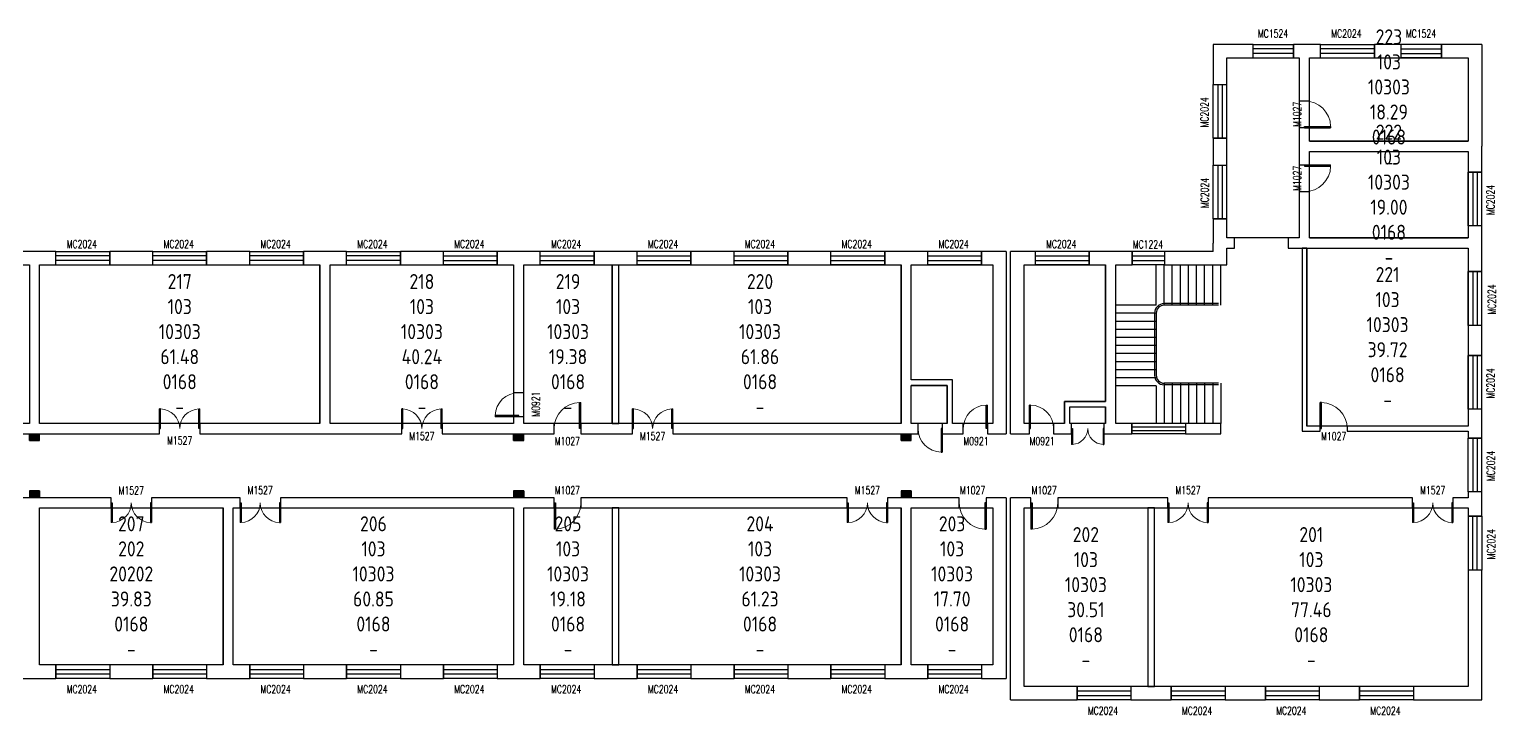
# Model space of a CAD drawing. Extents: x 250012 to 340609, y 151591 to 182043.
# Drawn here: x 286111 to 340609, y 151591 to 177080 of the extents above; entities that cross this region are included whole.
import ezdxf

# ---------------------------------------------------------------- set-up
doc = ezdxf.new("R2010")
doc.units = 0
doc.header["$LTSCALE"] = 1000
doc.header["$MEASUREMENT"] = 0
for name, color, linetype in [('body', 30, 'Continuous'), ('RM', 4, 'Continuous'), ('RM$', 5, 'Continuous'), ('RM$TXT', 5, 'Continuous')]:
    doc.layers.add(name, color=color, linetype=linetype)
doc.layers.get('0').freeze()
doc.styles.add('_TCH_WINDOW', font='SIMPLEX', dxfattribs={"height": 3.5, "bigfont": 'GBCBIG'})
doc.styles.add('HZ', font='gbenor.shx', dxfattribs={"bigfont": 'hztxt.shx'})

# ---------------------------------------------------------------- blocks, each defined once
blk = doc.blocks.new('$TCHSYS$WIN2D')
for p, q in [((-0.5, 0.5), (0.5, 0.5)), ((-0.5, 0.5), (-0.5, -0.5)), ((0.5, 0.5), (0.5, -0.5)), ((0.5, 0.167), (-0.5, 0.167)), ((0.5, -0.167), (-0.5, -0.167)), ((-0.5, -0.5), (0.5, -0.5))]:
    blk.add_line(p, q)
blk = doc.blocks.new('$DorLib2D$00000002')
for p, q in [((-0.5, 0), (-0.5, 0.4875)), ((-0.475, 0.4875), (-0.5, 0.4875)), ((-0.475, 0), (-0.475, 0.4875)), ((0.475, 0), (0.475, 0.4875)), ((0.475, 0.4875), (0.5, 0.4875)), ((0.5, 0), (0.5, 0.4875)), ((-0.5, 0), (-0.475, 0)), ((0.5, 0), (0.475, 0))]:
    blk.add_line(p, q)
at = {"lineweight": 13}
for centre, start, end in [((-0.4875, 0), 0, 88.53072), ((0.4875, 0), 91.46928, 180)]:
    blk.add_arc(centre, 0.4875, start, end, dxfattribs=at)
blk = doc.blocks.new('$DorLib2D$00000001')
for p, q in [((0.45, 0.975), (0.5, 0.975)), ((0.45, 0), (0.45, 0.975)), ((0.5, 0), (0.5, 0.975)), ((0.5, 0), (0.45, 0))]:
    blk.add_line(p, q)
at = {"lineweight": 13}
blk.add_arc((0.475, 0), 0.975, 91.4693, 180, dxfattribs=at)

msp = doc.modelspace()

# ---------------------------------------------------------------- hatches: boundary and pattern name
at = {"layer": 'body'}
for points in [[(286491, 161789), (286491, 162039), (286111, 162039), (286111, 161789)], [(304491, 161789), (304491, 162039), (304111, 162039), (304111, 161789)], [(318891, 161789), (318891, 162039), (318511, 162039), (318511, 161789)], [(286111, 159910), (286111, 159659), (286491, 159659), (286491, 159910)], [(304111, 159910), (304111, 159659), (304491, 159659), (304491, 159910)], [(318511, 159910), (318511, 159659), (318891, 159659), (318891, 159910)]]:
    msp.add_hatch(color=30, dxfattribs=at).paths.add_polyline_path(points)

# ---------------------------------------------------------------- linework, layer by layer
at = {"layer": 'body', "color": 30}
for p, q in [((331601, 176519), (330111, 176519)), ((330111, 176519), (330111, 175029)), ((331601, 176019), (331601, 176519)), ((333501, 176519), (333101, 176519)), ((333101, 176519), (333101, 176019)), ((334101, 176519), (333501, 176519)), ((334101, 176019), (334101, 176519)), ((337101, 176519), (336101, 176519)), ((336101, 176519), (336101, 176019)), ((337101, 176019), (337101, 176519)), ((340091, 176519), (338601, 176519)), ((338601, 176519), (338601, 176019)), ((340091, 176519), (340091, 172729)), ((330611, 176019), (331601, 176019)), ((330611, 175029), (330611, 176019)), ((333101, 176019), (333311, 176019)), ((333311, 176019), (333311, 174419)), ((333691, 174419), (333691, 176019)), ((333691, 176019), (334101, 176019)), ((336101, 176019), (337101, 176019)), ((338601, 176019), (339591, 176019)), ((339591, 176019), (339591, 172919)), ((330111, 175029), (330611, 175029)), ((333311, 174419), (333691, 174419)), ((333691, 173419), (333311, 173419)), ((333311, 173419), (333311, 172729)), ((333691, 172919), (333691, 173419)), ((330611, 173029), (330111, 173029)), ((330111, 173029), (330111, 172029)), ((330611, 172029), (330611, 173029)), ((333691, 172919), (339591, 172919)), ((333311, 172729), (333311, 172039)), ((333691, 172039), (333691, 172539)), ((333691, 172539), (339591, 172539)), ((339591, 172539), (339591, 171769)), ((340091, 171769), (340091, 172729)), ((330111, 172029), (330611, 172029)), ((333311, 172039), (333691, 172039)), ((339591, 171769), (340091, 171769)), ((333691, 171039), (333311, 171039)), ((333311, 171039), (333311, 169319)), ((333691, 169319), (333691, 171039)), ((330611, 170029), (330111, 170029)), ((330111, 170029), (330111, 169129)), ((330611, 169319), (330611, 170029)), ((340091, 169769), (339591, 169769)), ((339591, 169769), (339591, 169319)), ((340091, 169129), (340091, 169769)), ((330111, 168819), (330111, 169129)), ((330901, 169319), (330611, 169319)), ((330901, 168939), (330901, 169319)), ((333311, 169319), (332901, 169319)), ((332901, 169319), (332901, 168939)), ((333691, 169319), (339591, 169319)), ((340091, 168069), (340091, 169129)), ((286301, 168819), (285501, 168819)), ((287101, 168819), (286301, 168819)), ((287101, 168319), (287101, 168819)), ((290701, 168819), (289101, 168819)), ((289101, 168819), (289101, 168319)), ((290701, 168319), (290701, 168819)), ((294301, 168819), (292701, 168819)), ((292701, 168819), (292701, 168319)), ((294301, 168319), (294301, 168819)), ((297101, 168819), (296301, 168819)), ((296301, 168819), (296301, 168319)), ((297901, 168819), (297101, 168819)), ((297901, 168319), (297901, 168819)), ((301501, 168819), (299901, 168819)), ((299901, 168819), (299901, 168319)), ((301501, 168319), (301501, 168819)), ((304301, 168819), (303501, 168819)), ((303501, 168819), (303501, 168319)), ((305101, 168819), (304301, 168819)), ((305101, 168319), (305101, 168819)), ((308701, 168819), (307101, 168819)), ((307101, 168819), (307101, 168319)), ((308701, 168319), (308701, 168819)), ((312301, 168819), (310701, 168819)), ((310701, 168819), (310701, 168319)), ((312301, 168319), (312301, 168819)), ((315901, 168819), (314301, 168819)), ((314301, 168819), (314301, 168319)), ((315901, 168319), (315901, 168819)), ((318701, 168819), (317901, 168819)), ((317901, 168819), (317901, 168319)), ((319501, 168819), (318701, 168819)), ((319501, 168319), (319501, 168819)), ((322421, 168819), (321501, 168819)), ((321501, 168819), (321501, 168319)), ((322421, 168819), (322421, 162039)), ((322581, 162039), (322581, 168819)), ((323501, 168819), (322581, 168819)), ((323501, 168319), (323501, 168819)), ((326301, 168819), (325501, 168819)), ((325501, 168819), (325501, 168319)), ((327101, 168819), (326301, 168819)), ((327101, 168319), (327101, 168819)), ((330111, 168819), (328301, 168819)), ((328301, 168819), (328301, 168319)), ((330611, 168319), (330611, 168939)), ((330611, 168939), (330901, 168939)), ((332901, 168939), (333501, 168939)), ((333411, 168939), (333411, 162139)), ((333591, 168939), (333411, 168939)), ((333501, 168939), (339591, 168939)), ((333591, 168939), (333591, 162319)), ((339591, 168939), (339591, 168069)), ((286491, 162669), (286491, 168319)), ((286491, 168319), (287101, 168319)), ((289101, 168319), (290701, 168319)), ((292701, 168319), (294301, 168319)), ((296301, 168319), (296911, 168319)), ((296911, 162419), (296911, 168319)), ((297291, 168319), (297901, 168319)), ((297291, 162419), (297291, 168319)), ((299901, 168319), (301501, 168319)), ((303501, 168319), (304111, 168319)), ((304111, 168319), (304111, 163569)), ((304491, 168319), (305101, 168319)), ((304491, 163569), (304491, 168319)), ((307101, 168319), (308701, 168319)), ((307776, 162419), (307776, 168319)), ((307776, 168319), (308026, 168319)), ((308026, 162419), (308026, 168319)), ((310701, 168319), (312301, 168319)), ((314301, 168319), (315901, 168319)), ((317901, 168319), (318511, 168319)), ((318511, 163939), (318511, 168319)), ((318891, 168319), (319501, 168319)), ((318891, 164039), (318891, 168319)), ((321501, 168319), (321921, 168319)), ((321921, 168319), (321921, 162419)), ((323081, 162419), (323081, 168319)), ((323081, 168319), (323501, 168319)), ((325501, 168319), (326111, 168319)), ((326111, 163239), (326111, 168319)), ((326491, 168319), (327101, 168319)), ((326491, 163139), (326491, 168319)), ((327991, 166819), (327991, 168319)), ((328291, 166819), (328291, 168319)), ((328301, 168319), (330611, 168319)), ((328591, 166819), (328591, 168319)), ((328891, 166819), (328891, 168319)), ((329191, 166819), (329191, 168319)), ((329491, 166819), (329491, 168319)), ((329791, 166819), (329791, 168319)), ((330091, 166819), (330091, 168319)), ((330391, 166819), (330391, 168319)), ((339591, 168069), (340091, 168069)), ((327991, 166819), (326491, 166819)), ((330311, 166879), (328291, 166879)), ((330311, 166819), (328291, 166819)), ((327991, 166519), (326491, 166519)), ((327991, 166219), (326491, 166219)), ((327931, 166519), (327931, 164219)), ((327991, 166519), (327991, 164219)), ((327991, 165919), (326491, 165919)), ((339591, 166069), (339591, 164949)), ((340091, 166069), (339591, 166069)), ((340091, 164949), (340091, 166069)), ((327991, 165619), (326491, 165619)), ((327991, 165319), (326491, 165319)), ((327991, 165019), (326491, 165019)), ((327991, 164719), (326491, 164719)), ((339591, 164949), (340091, 164949)), ((327991, 164419), (326491, 164419)), ((327991, 164119), (326491, 164119)), ((304111, 163569), (304491, 163569)), ((318511, 162419), (318511, 163939)), ((320417, 164039), (318891, 164039)), ((318891, 162419), (318891, 163839)), ((320217, 163839), (318891, 163839)), ((320217, 162419), (320217, 163839)), ((320417, 162419), (320417, 164039)), ((327991, 163819), (326491, 163819)), ((327991, 163819), (327991, 162419)), ((330311, 163919), (328291, 163919)), ((328291, 163919), (328291, 162419)), ((330311, 163859), (328291, 163859)), ((328591, 163919), (328591, 162419)), ((328891, 163919), (328891, 162419)), ((329191, 163919), (329191, 162419)), ((329491, 163919), (329491, 162419)), ((329791, 163919), (329791, 162419)), ((330091, 163919), (330091, 162419)), ((330391, 163919), (330391, 162419)), ((324584, 162419), (324584, 163239)), ((324584, 163239), (326111, 163239)), ((324784, 162419), (324784, 163039)), ((324784, 163039), (326111, 163039)), ((326111, 162419), (326111, 163039)), ((326491, 162419), (326491, 163139)), ((286491, 162419), (286491, 162669)), ((290951, 162419), (286491, 162419)), ((290951, 162039), (290951, 162419)), ((296911, 162419), (292451, 162419)), ((292451, 162419), (292451, 162039)), ((299951, 162419), (297291, 162419)), ((299951, 162039), (299951, 162419)), ((304111, 162419), (301451, 162419)), ((301451, 162419), (301451, 162039)), ((304491, 162669), (304111, 162669)), ((304111, 162669), (304111, 162419)), ((304491, 162419), (304491, 162669)), ((305611, 162419), (304491, 162419)), ((305611, 162039), (305611, 162419)), ((308526, 162419), (306611, 162419)), ((306611, 162419), (306611, 162039)), ((307776, 162419), (308026, 162419)), ((308526, 162039), (308526, 162419)), ((318511, 162419), (310026, 162419)), ((310026, 162419), (310026, 162039)), ((319142, 162419), (318891, 162419)), ((319142, 162039), (319142, 162419)), ((320217, 162419), (320042, 162419)), ((320042, 162419), (320042, 162039)), ((320821, 162419), (320417, 162419)), ((320821, 162039), (320821, 162419)), ((321921, 162419), (321721, 162419)), ((321721, 162419), (321721, 162039)), ((323281, 162419), (323081, 162419)), ((323281, 162039), (323281, 162419)), ((324584, 162419), (324181, 162419)), ((324181, 162419), (324181, 162039)), ((324847, 162419), (324784, 162419)), ((324847, 162039), (324847, 162419)), ((326111, 162419), (326047, 162419)), ((326047, 162419), (326047, 162039)), ((327083, 162419), (326491, 162419)), ((327083, 162039), (327083, 162419)), ((330391, 162419), (329083, 162419)), ((329083, 162419), (329083, 162039)), ((330391, 162039), (330391, 162419)), ((340091, 162949), (339591, 162949)), ((339591, 162949), (339591, 162319)), ((340091, 162229), (340091, 162949)), ((285091, 162039), (286301, 162039)), ((286111, 161789), (286111, 162039)), ((286111, 162039), (286491, 162039)), ((286301, 162039), (290951, 162039)), ((286491, 161789), (286491, 162039)), ((292451, 162039), (297101, 162039)), ((297101, 162039), (299951, 162039)), ((301451, 162039), (304301, 162039)), ((304111, 161789), (304111, 162039)), ((304111, 162039), (304491, 162039)), ((304301, 162039), (305611, 162039)), ((304491, 161789), (304491, 162039)), ((306611, 162039), (308526, 162039)), ((310026, 162039), (318701, 162039)), ((318511, 161789), (318511, 162039)), ((318511, 162039), (318891, 162039)), ((318701, 162039), (319142, 162039)), ((318891, 161789), (318891, 162039)), ((320042, 162039), (320317, 162039)), ((320317, 162039), (320821, 162039)), ((321721, 162039), (322421, 162039)), ((322581, 162039), (323281, 162039)), ((324181, 162039), (324684, 162039)), ((324684, 162039), (324847, 162039)), ((326047, 162039), (326301, 162039)), ((326301, 162039), (327083, 162039)), ((329083, 162039), (330391, 162039)), ((333411, 162139), (334091, 162139)), ((334091, 162319), (333591, 162319)), ((334091, 162139), (334091, 162319)), ((339591, 162319), (335091, 162319)), ((335091, 162319), (335091, 162139)), ((335091, 162139), (339591, 162139)), ((339591, 162139), (339591, 161879)), ((339591, 161879), (340091, 161879)), ((340091, 161879), (340091, 162229)), ((286111, 161789), (286491, 161789)), ((304111, 161789), (304491, 161789)), ((318511, 161789), (318891, 161789)), ((286111, 159910), (286111, 159659)), ((286491, 159910), (286111, 159910)), ((286491, 159910), (286491, 159659)), ((304111, 159910), (304111, 159659)), ((304491, 159910), (304111, 159910)), ((304491, 159910), (304491, 159659)), ((318511, 159910), (318511, 159659)), ((318891, 159910), (318511, 159910)), ((318891, 159910), (318891, 159659)), ((340091, 159879), (339591, 159879)), ((339591, 159879), (339591, 159659)), ((340091, 159469), (340091, 159879)), ((286301, 159659), (285111, 159659)), ((286491, 159659), (286111, 159659)), ((289151, 159659), (286301, 159659)), ((286491, 158979), (286491, 159279)), ((286491, 159279), (289151, 159279)), ((289151, 159279), (289151, 159659)), ((293501, 159659), (290651, 159659)), ((290651, 159659), (290651, 159279)), ((290651, 159279), (293311, 159279)), ((293311, 153439), (293311, 159279)), ((293941, 159659), (293501, 159659)), ((293691, 153439), (293691, 159279)), ((293691, 159279), (293941, 159279)), ((293941, 159279), (293941, 159659)), ((304301, 159659), (295441, 159659)), ((295441, 159659), (295441, 159279)), ((295441, 159279), (304111, 159279)), ((304491, 159659), (304111, 159659)), ((304111, 159279), (304111, 158979)), ((305611, 159659), (304301, 159659)), ((304491, 158979), (304491, 159279)), ((304491, 159279), (305611, 159279)), ((305611, 159279), (305611, 159659)), ((316511, 159659), (306611, 159659)), ((306611, 159659), (306611, 159279)), ((306611, 159279), (316511, 159279)), ((307776, 159279), (307776, 158979)), ((308026, 159279), (307776, 159279)), ((308026, 158979), (308026, 159279)), ((316511, 159279), (316511, 159659)), ((318701, 159659), (318011, 159659)), ((318011, 159659), (318011, 159279)), ((318011, 159279), (318511, 159279)), ((318891, 159659), (318511, 159659)), ((318511, 153439), (318511, 159279)), ((320671, 159659), (318701, 159659)), ((318891, 153439), (318891, 159279)), ((318891, 159279), (320671, 159279)), ((320671, 159279), (320671, 159659)), ((322421, 159659), (321671, 159659)), ((321671, 159659), (321671, 159279)), ((321671, 159279), (321921, 159279)), ((321921, 159279), (321921, 153439)), ((322421, 159659), (322421, 152939)), ((322581, 152139), (322581, 159659)), ((323331, 159659), (322581, 159659)), ((323081, 152639), (323081, 159279)), ((323081, 159279), (323331, 159279)), ((323331, 159279), (323331, 159659)), ((328426, 159659), (324331, 159659)), ((324331, 159659), (324331, 159279)), ((324331, 159279), (328426, 159279)), ((327676, 159279), (327676, 159029)), ((327926, 159279), (327676, 159279)), ((327926, 159029), (327926, 159279)), ((328426, 159279), (328426, 159659)), ((337521, 159659), (329926, 159659)), ((329926, 159659), (329926, 159279)), ((329926, 159279), (337521, 159279)), ((337521, 159279), (337521, 159659)), ((339591, 159659), (339021, 159659)), ((339021, 159659), (339021, 159279)), ((339021, 159279), (339591, 159279)), ((339591, 159279), (339591, 158969)), ((340091, 158969), (340091, 159469)), ((286491, 153439), (286491, 158979)), ((304111, 158979), (304111, 153439)), ((304491, 153439), (304491, 158979)), ((307776, 158979), (307776, 153439)), ((308026, 153439), (308026, 158979)), ((327676, 159029), (327676, 152639)), ((327926, 152639), (327926, 159029)), ((339591, 158969), (340091, 158969)), ((340091, 156969), (339591, 156969)), ((339591, 156969), (339591, 152639)), ((340091, 152139), (340091, 156969)), ((287101, 153439), (286491, 153439)), ((287101, 152939), (287101, 153439)), ((290701, 153439), (289101, 153439)), ((289101, 153439), (289101, 152939)), ((290701, 152939), (290701, 153439)), ((293311, 153439), (292701, 153439)), ((292701, 153439), (292701, 152939)), ((294301, 153439), (293691, 153439)), ((294301, 152939), (294301, 153439)), ((297901, 153439), (296301, 153439)), ((296301, 153439), (296301, 152939)), ((297901, 152939), (297901, 153439)), ((301501, 153439), (299901, 153439)), ((299901, 153439), (299901, 152939)), ((301501, 152939), (301501, 153439)), ((304111, 153439), (303501, 153439)), ((303501, 153439), (303501, 152939)), ((305101, 153439), (304491, 153439)), ((305101, 152939), (305101, 153439)), ((307901, 153439), (307101, 153439)), ((307101, 153439), (307101, 152939)), ((307776, 153439), (308026, 153439)), ((308701, 153439), (307901, 153439)), ((308701, 152939), (308701, 153439)), ((312301, 153439), (310701, 153439)), ((310701, 153439), (310701, 152939)), ((312301, 152939), (312301, 153439)), ((315901, 153439), (314301, 153439)), ((314301, 153439), (314301, 152939)), ((315901, 152939), (315901, 153439)), ((318511, 153439), (317901, 153439)), ((317901, 153439), (317901, 152939)), ((319501, 153439), (318891, 153439)), ((319501, 152939), (319501, 153439)), ((321921, 153439), (321501, 153439)), ((321501, 153439), (321501, 152939)), ((285501, 152939), (286301, 152939)), ((286301, 152939), (287101, 152939)), ((289101, 152939), (290701, 152939)), ((292701, 152939), (293501, 152939)), ((293501, 152939), (294301, 152939)), ((296301, 152939), (297901, 152939)), ((299901, 152939), (301501, 152939)), ((303501, 152939), (304301, 152939)), ((304301, 152939), (305101, 152939)), ((307101, 152939), (307776, 152939)), ((307776, 152939), (307776, 152939)), ((307776, 152939), (308026, 152939)), ((308026, 152939), (308701, 152939)), ((308026, 152939), (308026, 152939)), ((310701, 152939), (312301, 152939)), ((314301, 152939), (315901, 152939)), ((317901, 152939), (318701, 152939)), ((318701, 152939), (319501, 152939)), ((321501, 152939), (322421, 152939)), ((325051, 152639), (323081, 152639)), ((325051, 152139), (325051, 152639)), ((328551, 152639), (327051, 152639)), ((327051, 152639), (327051, 152139)), ((327676, 152639), (327926, 152639)), ((328551, 152139), (328551, 152639)), ((332051, 152639), (330551, 152639)), ((330551, 152639), (330551, 152139)), ((332051, 152139), (332051, 152639)), ((335551, 152639), (334051, 152639)), ((334051, 152639), (334051, 152139)), ((335551, 152139), (335551, 152639)), ((339591, 152639), (337551, 152639)), ((337551, 152639), (337551, 152139)), ((322581, 152139), (325051, 152139)), ((327051, 152139), (328551, 152139)), ((330551, 152139), (332051, 152139)), ((334051, 152139), (335551, 152139)), ((337551, 152139), (340091, 152139))]:
    msp.add_line(p, q, dxfattribs=at)
for centre, radius, start, end in [((328291, 166519), 360, 90, 180), ((328291, 166519), 300, 90, 180), ((328291, 164219), 360, 180, 270), ((328291, 164219), 300, 180, 270)]:
    msp.add_arc(centre, radius, start, end, dxfattribs=at)
at = {"layer": 'RM'}
for points in [[(330611, 176019), (333311, 176019), (333311, 169319), (330611, 169319)], [(318891, 168319), (321921, 168319), (321921, 162419), (320417, 162419), (320417, 164039), (318891, 164039)], [(323081, 168319), (326111, 168319), (326111, 163239), (324584, 163239), (324584, 162419), (323081, 162419)], [(318891, 163839), (320217, 163839), (320217, 162419), (318891, 162419)], [(324784, 163039), (326111, 163039), (326111, 162419), (324784, 162419)]]:
    msp.add_lwpolyline(points, close=True, dxfattribs=at)
at = {"layer": 'RM$'}
for points in [[(333691, 176019), (339591, 176019), (339591, 172919), (333691, 172919)], [(333691, 172539), (339591, 172539), (339591, 169319), (333691, 169319)], [(333591, 168939), (339591, 168939), (339591, 162319), (333591, 162319)], [(282891, 168319), (286111, 168319), (286111, 162419), (282891, 162419)], [(286491, 168319), (296911, 168319), (296911, 162419), (286491, 162419)], [(297291, 168319), (304111, 168319), (304111, 162419), (297291, 162419)], [(304491, 168319), (307776, 168319), (307776, 162419), (304491, 162419)], [(308026, 168319), (318511, 168319), (318511, 162419), (308026, 162419)], [(286491, 159279), (293311, 159279), (293311, 153439), (286491, 153439)], [(293691, 159279), (304111, 159279), (304111, 153439), (293691, 153439)], [(304491, 159279), (307776, 159279), (307776, 153439), (304491, 153439)], [(308026, 159279), (318511, 159279), (318511, 153439), (308026, 153439)], [(318891, 159279), (321921, 159279), (321921, 153439), (318891, 153439)], [(323081, 159279), (327676, 159279), (327676, 152639), (323081, 152639)], [(327926, 159279), (339591, 159279), (339591, 152639), (327926, 152639)]]:
    msp.add_lwpolyline(points, close=True, dxfattribs=at)

# ---------------------------------------------------------------- block references
at = {"layer": 'body', "color": 30}
ref = msp.add_blockref('$TCHSYS$WIN2D', (332351, 176269), dxfattribs=dict(at, xscale=1500, yscale=-500, zscale=1500))
ref.add_attrib('A', 'MC1524', (331771, 176771), dxfattribs={"layer": '0', "height": 297.5, "style": '_TCH_WINDOW', "width": 0.705882})
ref = msp.add_blockref('$TCHSYS$WIN2D', (335101, 176269), dxfattribs=dict(at, xscale=2000, yscale=-500, zscale=2000, rotation=359.9999999999997))
ref.add_attrib('A', 'MC2024', (334501, 176771), dxfattribs={"layer": '0', "height": 297.5, "style": '_TCH_WINDOW', "width": 0.705882})
ref = msp.add_blockref('$TCHSYS$WIN2D', (337851, 176269), dxfattribs=dict(at, xscale=-1500, yscale=-500, zscale=-1500, rotation=359.9999999999997))
ref.add_attrib('A', 'MC1524', (337271, 176771), dxfattribs={"layer": '0', "height": 297.5, "style": '_TCH_WINDOW', "width": 0.705882})
ref = msp.add_blockref('$TCHSYS$WIN2D', (330361, 174029), dxfattribs=dict(at, xscale=2000, yscale=500, zscale=2000, rotation=90))
ref.add_attrib('A', 'MC2024', (329939, 173429), dxfattribs={"layer": '0', "height": 297.5, "rotation": 90, "style": '_TCH_WINDOW', "width": 0.705882})
ref = msp.add_blockref('$DorLib2D$00000001', (333501, 173919), dxfattribs=dict(at, xscale=-1000, yscale=-1000, zscale=-1000, rotation=89.99999999999815))
ref.add_attrib('A', 'M1027', (333374, 173449), dxfattribs={"layer": '0', "height": 297.5, "rotation": 90, "style": '_TCH_WINDOW', "width": 0.705882})
ref = msp.add_blockref('$TCHSYS$WIN2D', (330361, 171029), dxfattribs=dict(at, xscale=2000, yscale=500, zscale=2000, rotation=90))
ref.add_attrib('A', 'MC2024', (329943, 170429), dxfattribs={"layer": '0', "height": 297.5, "rotation": 90, "style": '_TCH_WINDOW', "width": 0.705882})
ref = msp.add_blockref('$DorLib2D$00000001', (333501, 171539), dxfattribs=dict(at, xscale=1000, yscale=-1000, zscale=1000, rotation=90.00000000000185))
ref.add_attrib('A', 'M1027', (333374, 171069), dxfattribs={"layer": '0', "height": 297.5, "rotation": 90, "style": '_TCH_WINDOW', "width": 0.705882})
ref = msp.add_blockref('$TCHSYS$WIN2D', (339841, 170769), dxfattribs=dict(at, xscale=-2000, yscale=500, zscale=-2000, rotation=270))
ref.add_attrib('A', 'MC2024', (340569, 170169), dxfattribs={"layer": '0', "height": 297.5, "rotation": 90, "style": '_TCH_WINDOW', "width": 0.705882})
ref = msp.add_blockref('$TCHSYS$WIN2D', (288101, 168569), dxfattribs=dict(at, xscale=2000, yscale=-500, zscale=2000))
ref.add_attrib('A', 'MC2024', (287501, 168946), dxfattribs={"layer": '0', "height": 297.5, "style": '_TCH_WINDOW', "width": 0.705882})
ref = msp.add_blockref('$TCHSYS$WIN2D', (291701, 168569), dxfattribs=dict(at, xscale=2000, yscale=-500, zscale=2000))
ref.add_attrib('A', 'MC2024', (291101, 168946), dxfattribs={"layer": '0', "height": 297.5, "style": '_TCH_WINDOW', "width": 0.705882})
ref = msp.add_blockref('$TCHSYS$WIN2D', (295301, 168569), dxfattribs=dict(at, xscale=2000, yscale=-500, zscale=2000))
ref.add_attrib('A', 'MC2024', (294701, 168946), dxfattribs={"layer": '0', "height": 297.5, "style": '_TCH_WINDOW', "width": 0.705882})
ref = msp.add_blockref('$TCHSYS$WIN2D', (298901, 168569), dxfattribs=dict(at, xscale=2000, yscale=-500, zscale=2000))
ref.add_attrib('A', 'MC2024', (298301, 168946), dxfattribs={"layer": '0', "height": 297.5, "style": '_TCH_WINDOW', "width": 0.705882})
ref = msp.add_blockref('$TCHSYS$WIN2D', (302501, 168569), dxfattribs=dict(at, xscale=-2000, yscale=-500, zscale=-2000))
ref.add_attrib('A', 'MC2024', (301901, 168946), dxfattribs={"layer": '0', "height": 297.5, "style": '_TCH_WINDOW', "width": 0.705882})
ref = msp.add_blockref('$TCHSYS$WIN2D', (306101, 168569), dxfattribs=dict(at, xscale=-2000, yscale=-500, zscale=-2000))
ref.add_attrib('A', 'MC2024', (305501, 168946), dxfattribs={"layer": '0', "height": 297.5, "style": '_TCH_WINDOW', "width": 0.705882})
ref = msp.add_blockref('$TCHSYS$WIN2D', (309701, 168569), dxfattribs=dict(at, xscale=-2000, yscale=-500, zscale=-2000))
ref.add_attrib('A', 'MC2024', (309101, 168946), dxfattribs={"layer": '0', "height": 297.5, "style": '_TCH_WINDOW', "width": 0.705882})
ref = msp.add_blockref('$TCHSYS$WIN2D', (313301, 168569), dxfattribs=dict(at, xscale=-2000, yscale=-500, zscale=-2000))
ref.add_attrib('A', 'MC2024', (312701, 168946), dxfattribs={"layer": '0', "height": 297.5, "style": '_TCH_WINDOW', "width": 0.705882})
ref = msp.add_blockref('$TCHSYS$WIN2D', (316901, 168569), dxfattribs=dict(at, xscale=-2000, yscale=-500, zscale=-2000))
ref.add_attrib('A', 'MC2024', (316301, 168946), dxfattribs={"layer": '0', "height": 297.5, "style": '_TCH_WINDOW', "width": 0.705882})
ref = msp.add_blockref('$TCHSYS$WIN2D', (320501, 168569), dxfattribs=dict(at, xscale=-2000, yscale=-500, zscale=-2000))
ref.add_attrib('A', 'MC2024', (319901, 168946), dxfattribs={"layer": '0', "height": 297.5, "style": '_TCH_WINDOW', "width": 0.705882})
ref = msp.add_blockref('$TCHSYS$WIN2D', (324501, 168569), dxfattribs=dict(at, xscale=-2000, yscale=-500, zscale=-2000))
ref.add_attrib('A', 'MC2024', (323901, 168946), dxfattribs={"layer": '0', "height": 297.5, "style": '_TCH_WINDOW', "width": 0.705882})
ref = msp.add_blockref('$TCHSYS$WIN2D', (327701, 168569), dxfattribs=dict(at, xscale=-1200, yscale=500, zscale=-1200))
ref.add_attrib('A', 'MC1224', (327121, 168933), dxfattribs={"layer": '0', "height": 297.5, "style": '_TCH_WINDOW', "width": 0.705882})
ref = msp.add_blockref('$TCHSYS$WIN2D', (339841, 167069), dxfattribs=dict(at, xscale=-2000, yscale=500, zscale=-2000, rotation=270))
ref.add_attrib('A', 'MC2024', (340609, 166469), dxfattribs={"layer": '0', "height": 297.5, "rotation": 90, "style": '_TCH_WINDOW', "width": 0.705882})
ref = msp.add_blockref('$TCHSYS$WIN2D', (339841, 163949), dxfattribs=dict(at, xscale=-2000, yscale=500, zscale=-2000, rotation=270))
ref.add_attrib('A', 'MC2024', (340571, 163349), dxfattribs={"layer": '0', "height": 297.5, "rotation": 90, "style": '_TCH_WINDOW', "width": 0.705882})
ref = msp.add_blockref('$DorLib2D$00000001', (304301, 163119), dxfattribs=dict(at, xscale=-900, yscale=900, zscale=-900, rotation=90))
ref.add_attrib('A', 'M0921', (305081, 162674), dxfattribs={"layer": '0', "height": 297.5, "rotation": 90, "style": '_TCH_WINDOW', "width": 0.705882})
ref = msp.add_blockref('$DorLib2D$00000002', (291701, 162229), dxfattribs=dict(at, xscale=-1500, yscale=1500, zscale=-1500))
ref.add_attrib('A', 'M1527', (291231, 161639), dxfattribs={"layer": '0', "height": 297.5, "style": '_TCH_WINDOW', "width": 0.705882})
ref = msp.add_blockref('$DorLib2D$00000002', (300701, 162229), dxfattribs=dict(at, xscale=-1500, yscale=1500, zscale=-1500))
ref.add_attrib('A', 'M1527', (300231, 161806), dxfattribs={"layer": '0', "height": 297.5, "style": '_TCH_WINDOW', "width": 0.705882})
ref = msp.add_blockref('$DorLib2D$00000001', (306111, 162229), dxfattribs=dict(at, xscale=1000, yscale=1000, zscale=1000))
ref.add_attrib('A', 'M1027', (305641, 161616), dxfattribs={"layer": '0', "height": 297.5, "style": '_TCH_WINDOW', "width": 0.705882})
ref = msp.add_blockref('$DorLib2D$00000002', (309276, 162229), dxfattribs=dict(at, xscale=-1500, yscale=1500, zscale=-1500))
ref.add_attrib('A', 'M1527', (308806, 161806), dxfattribs={"layer": '0', "height": 297.5, "style": '_TCH_WINDOW', "width": 0.705882})
ref = msp.add_blockref('$DorLib2D$00000001', (321271, 162229), dxfattribs=dict(at, xscale=900, yscale=900, zscale=900))
ref.add_attrib('A', 'M0921', (320826, 161616), dxfattribs={"layer": '0', "height": 297.5, "style": '_TCH_WINDOW', "width": 0.705882})
ref = msp.add_blockref('$DorLib2D$00000001', (323731, 162229), dxfattribs=dict(at, xscale=-900, yscale=900, zscale=-900))
ref.add_attrib('A', 'M0921', (323286, 161616), dxfattribs={"layer": '0', "height": 297.5, "style": '_TCH_WINDOW', "width": 0.705882})
ref = msp.add_blockref('$DorLib2D$00000001', (334591, 162229), dxfattribs=dict(at, xscale=-1000, yscale=1000, zscale=-1000))
ref.add_attrib('A', 'M1027', (334121, 161796), dxfattribs={"layer": '0', "height": 297.5, "style": '_TCH_WINDOW', "width": 0.705882})
for name, p, xscale, yscale, zscale in [('$TCHSYS$WIN2D', (328083, 162229), -2000, 380, -2000), ('$DorLib2D$00000001', (319592, 162229), 900, -900, 900), ('$DorLib2D$00000002', (325447, 162229), 1200, -1200, 1200)]:
    msp.add_blockref(name, p, dxfattribs=dict(at, xscale=xscale, yscale=yscale, zscale=zscale))
ref = msp.add_blockref('$TCHSYS$WIN2D', (339841, 160879), dxfattribs=dict(at, xscale=-2000, yscale=500, zscale=-2000, rotation=270))
ref.add_attrib('A', 'MC2024', (340577, 160279), dxfattribs={"layer": '0', "height": 297.5, "rotation": 90, "style": '_TCH_WINDOW', "width": 0.705882})
ref = msp.add_blockref('$DorLib2D$00000002', (289901, 159469), dxfattribs=dict(at, xscale=-1500, yscale=-1500, zscale=-1500))
ref.add_attrib('A', 'M1527', (289431, 159782), dxfattribs={"layer": '0', "height": 297.5, "style": '_TCH_WINDOW', "width": 0.705882})
ref = msp.add_blockref('$DorLib2D$00000002', (294691, 159469), dxfattribs=dict(at, xscale=1500, yscale=-1500, zscale=1500, rotation=359.9999999999996))
ref.add_attrib('A', 'M1527', (294221, 159786), dxfattribs={"layer": '0', "height": 297.5, "style": '_TCH_WINDOW', "width": 0.705882})
ref = msp.add_blockref('$DorLib2D$00000001', (306111, 159469), dxfattribs=dict(at, xscale=-1000, yscale=-1000, zscale=-1000))
ref.add_attrib('A', 'M1027', (305641, 159786), dxfattribs={"layer": '0', "height": 297.5, "style": '_TCH_WINDOW', "width": 0.705882})
ref = msp.add_blockref('$DorLib2D$00000002', (317261, 159469), dxfattribs=dict(at, xscale=-1500, yscale=-1500, zscale=-1500))
ref.add_attrib('A', 'M1527', (316791, 159786), dxfattribs={"layer": '0', "height": 297.5, "style": '_TCH_WINDOW', "width": 0.705882})
ref = msp.add_blockref('$DorLib2D$00000001', (321171, 159469), dxfattribs=dict(at, xscale=1000, yscale=-1000, zscale=1000))
ref.add_attrib('A', 'M1027', (320701, 159786), dxfattribs={"layer": '0', "height": 297.5, "style": '_TCH_WINDOW', "width": 0.705882})
ref = msp.add_blockref('$DorLib2D$00000001', (323831, 159469), dxfattribs=dict(at, xscale=-1000, yscale=-1000, zscale=-1000))
ref.add_attrib('A', 'M1027', (323361, 159786), dxfattribs={"layer": '0', "height": 297.5, "style": '_TCH_WINDOW', "width": 0.705882})
ref = msp.add_blockref('$DorLib2D$00000002', (329176, 159469), dxfattribs=dict(at, xscale=1500, yscale=-1500, zscale=1500))
ref.add_attrib('A', 'M1527', (328706, 159786), dxfattribs={"layer": '0', "height": 297.5, "style": '_TCH_WINDOW', "width": 0.705882})
ref = msp.add_blockref('$DorLib2D$00000002', (338271, 159469), dxfattribs=dict(at, xscale=-1500, yscale=-1500, zscale=-1500))
ref.add_attrib('A', 'M1527', (337801, 159786), dxfattribs={"layer": '0', "height": 297.5, "style": '_TCH_WINDOW', "width": 0.705882})
ref = msp.add_blockref('$TCHSYS$WIN2D', (339841, 157969), dxfattribs=dict(at, xscale=2000, yscale=500, zscale=2000, rotation=270))
ref.add_attrib('A', 'MC2024', (340586, 157369), dxfattribs={"layer": '0', "height": 297.5, "rotation": 90, "style": '_TCH_WINDOW', "width": 0.705882})
ref = msp.add_blockref('$TCHSYS$WIN2D', (288101, 153189), dxfattribs=dict(at, xscale=2000, yscale=-500, zscale=2000, rotation=180))
ref.add_attrib('A', 'MC2024', (287501, 152391), dxfattribs={"layer": '0', "height": 297.5, "style": '_TCH_WINDOW', "width": 0.705882})
ref = msp.add_blockref('$TCHSYS$WIN2D', (291701, 153189), dxfattribs=dict(at, xscale=2000, yscale=-500, zscale=2000, rotation=180))
ref.add_attrib('A', 'MC2024', (291101, 152391), dxfattribs={"layer": '0', "height": 297.5, "style": '_TCH_WINDOW', "width": 0.705882})
ref = msp.add_blockref('$TCHSYS$WIN2D', (295301, 153189), dxfattribs=dict(at, xscale=2000, yscale=-500, zscale=2000, rotation=180))
ref.add_attrib('A', 'MC2024', (294701, 152391), dxfattribs={"layer": '0', "height": 297.5, "style": '_TCH_WINDOW', "width": 0.705882})
ref = msp.add_blockref('$TCHSYS$WIN2D', (298901, 153189), dxfattribs=dict(at, xscale=2000, yscale=-500, zscale=2000, rotation=180))
ref.add_attrib('A', 'MC2024', (298301, 152391), dxfattribs={"layer": '0', "height": 297.5, "style": '_TCH_WINDOW', "width": 0.705882})
ref = msp.add_blockref('$TCHSYS$WIN2D', (302501, 153189), dxfattribs=dict(at, xscale=2000, yscale=-500, zscale=2000, rotation=180))
ref.add_attrib('A', 'MC2024', (301901, 152391), dxfattribs={"layer": '0', "height": 297.5, "style": '_TCH_WINDOW', "width": 0.705882})
ref = msp.add_blockref('$TCHSYS$WIN2D', (306101, 153189), dxfattribs=dict(at, xscale=2000, yscale=-500, zscale=2000, rotation=180))
ref.add_attrib('A', 'MC2024', (305501, 152391), dxfattribs={"layer": '0', "height": 297.5, "style": '_TCH_WINDOW', "width": 0.705882})
ref = msp.add_blockref('$TCHSYS$WIN2D', (309701, 153189), dxfattribs=dict(at, xscale=2000, yscale=-500, zscale=2000, rotation=180))
ref.add_attrib('A', 'MC2024', (309101, 152391), dxfattribs={"layer": '0', "height": 297.5, "style": '_TCH_WINDOW', "width": 0.705882})
ref = msp.add_blockref('$TCHSYS$WIN2D', (313301, 153189), dxfattribs=dict(at, xscale=2000, yscale=-500, zscale=2000, rotation=180))
ref.add_attrib('A', 'MC2024', (312701, 152391), dxfattribs={"layer": '0', "height": 297.5, "style": '_TCH_WINDOW', "width": 0.705882})
ref = msp.add_blockref('$TCHSYS$WIN2D', (316901, 153189), dxfattribs=dict(at, xscale=2000, yscale=-500, zscale=2000, rotation=180))
ref.add_attrib('A', 'MC2024', (316301, 152391), dxfattribs={"layer": '0', "height": 297.5, "style": '_TCH_WINDOW', "width": 0.705882})
ref = msp.add_blockref('$TCHSYS$WIN2D', (320501, 153189), dxfattribs=dict(at, xscale=2000, yscale=-500, zscale=2000, rotation=180))
ref.add_attrib('A', 'MC2024', (319901, 152391), dxfattribs={"layer": '0', "height": 297.5, "style": '_TCH_WINDOW', "width": 0.705882})
ref = msp.add_blockref('$TCHSYS$WIN2D', (326051, 152389), dxfattribs=dict(at, xscale=2000, yscale=-500, zscale=2000, rotation=180))
ref.add_attrib('A', 'MC2024', (325451, 151591), dxfattribs={"layer": '0', "height": 297.5, "style": '_TCH_WINDOW', "width": 0.705882})
ref = msp.add_blockref('$TCHSYS$WIN2D', (329551, 152389), dxfattribs=dict(at, xscale=2000, yscale=-500, zscale=2000, rotation=180))
ref.add_attrib('A', 'MC2024', (328951, 151591), dxfattribs={"layer": '0', "height": 297.5, "style": '_TCH_WINDOW', "width": 0.705882})
ref = msp.add_blockref('$TCHSYS$WIN2D', (333051, 152389), dxfattribs=dict(at, xscale=2000, yscale=-500, zscale=2000, rotation=180))
ref.add_attrib('A', 'MC2024', (332451, 151591), dxfattribs={"layer": '0', "height": 297.5, "style": '_TCH_WINDOW', "width": 0.705882})
ref = msp.add_blockref('$TCHSYS$WIN2D', (336551, 152389), dxfattribs=dict(at, xscale=2000, yscale=-500, zscale=2000, rotation=180))
ref.add_attrib('A', 'MC2024', (335951, 151591), dxfattribs={"layer": '0', "height": 297.5, "style": '_TCH_WINDOW', "width": 0.705882})

# ---------------------------------------------------------------- texts
at = {"layer": 'RM$TXT', "char_height": 558.8, "attachment_point": 8, "style": 'HZ'}
for s, insert in [('223^M^J103^M^J10303^M^J18.29^M^J0168^M^J-^M^J', (336641, 171862)), ('222^M^J103^M^J10303^M^J19.00^M^J0168^M^J-^M^J', (336641, 168322)), ('217^M^J103^M^J10303^M^J61.48^M^J0168^M^J-^M^J', (291701, 162762)), ('218^M^J103^M^J10303^M^J40.24^M^J0168^M^J-^M^J', (300701, 162762)), ('219^M^J103^M^J10303^M^J19.38^M^J0168^M^J-^M^J', (306133, 162762)), ('220^M^J103^M^J10303^M^J61.86^M^J0168^M^J-^M^J', (313268, 162762)), ('221^M^J103^M^J10303^M^J39.72^M^J0168^M^J-^M^J', (336591, 163022)), ('207^M^J202^M^J20202^M^J39.83^M^J0168^M^J-^M^J', (289901, 153752)), ('206^M^J103^M^J10303^M^J60.85^M^J0168^M^J-^M^J', (298901, 153752)), ('205^M^J103^M^J10303^M^J19.18^M^J0168^M^J-^M^J', (306133, 153752)), ('204^M^J103^M^J10303^M^J61.23^M^J0168^M^J-^M^J', (313268, 153752)), ('203^M^J103^M^J10303^M^J17.70^M^J0168^M^J-^M^J', (320406, 153752)), ('202^M^J103^M^J10303^M^J30.51^M^J0168^M^J-^M^J', (325378, 153352)), ('201^M^J103^M^J10303^M^J77.46^M^J0168^M^J-^M^J', (333758, 153352))]:
    msp.add_mtext(s, dxfattribs=dict(at, insert=insert))

doc.saveas('drawing.dxf')
